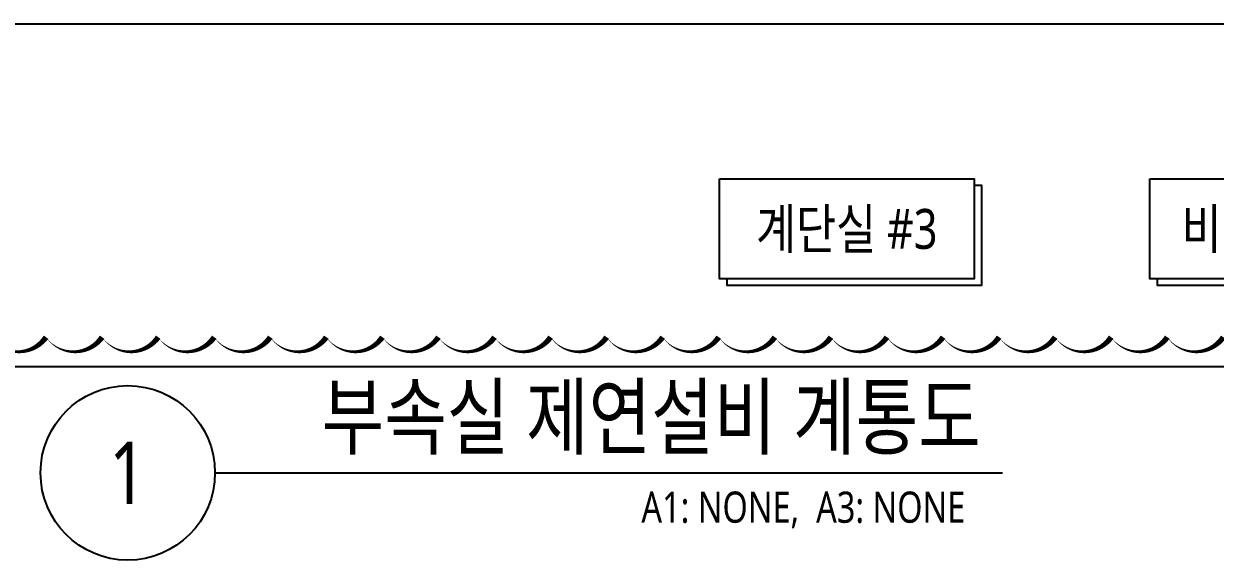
# Model space of a CAD drawing. Header units: millimetres. Extents: x 8533 to 164433, y 5768 to 115327.
# Drawn here: x 68973 to 88098, y 6354 to 14961 of the extents above; entities that cross this region are included whole.
import ezdxf
from ezdxf.enums import TextEntityAlignment as Align

# ---------------------------------------------------------------- set-up
doc = ezdxf.new("R2010")
doc.units = ezdxf.units.MM
doc.header["$LTSCALE"] = 250
for name, color, linetype in [('@공사용도서 3차이후 수정', 211, 'Continuous'), ('A-SYM', 7, 'Continuous'), ('ARC', 8, 'Continuous')]:
    doc.layers.add(name, color=color, linetype=linetype)
doc.styles.get("Standard").update_dxf_attribs({"font": ''})
doc.styles.get('Standard').set_extended_font_data('Malgun Gothic')

msp = doc.modelspace()

# ---------------------------------------------------------------- linework, layer by layer
at = {"color": 2}
for points in [[(80141, 12475), (84227, 12475), (84227, 10866), (80141, 10866)], [(87052, 12475), (92738, 12475), (92738, 10866), (87052, 10866)]]:
    msp.add_lwpolyline(points, close=True, dxfattribs=at)
at = {"color": 2, "elevation": 0}
for points in [[(84227, 12369), (84348, 12369), (84348, 10761), (80262, 10761), (80262, 10866)], [(92738, 12369), (92858, 12369), (92858, 10761), (87173, 10761), (87173, 10866)]]:
    msp.add_lwpolyline(points, dxfattribs=at)
at = {"layer": '@공사용도서 3차이후 수정'}
msp.add_lwpolyline([(68429, 9932, 0, 90, 0.520567), (69329, 9932, 0, 90, 0.520567), (70229, 9932, 0, 90, 0.520567), (71129, 9932, 0, 90, 0.520567), (72029, 9932, 0, 90, 0.520567), (72929, 9932, 0, 90, 0.520567), (73829, 9932, 0, 90, 0.520567), (74729, 9932, 0, 90, 0.520567), (75629, 9932, 0, 90, 0.520567), (76529, 9932, 0, 90, 0.520567), (77429, 9932, 0, 90, 0.520567), (78329, 9932, 0, 90, 0.520567), (79229, 9932, 0, 90, 0.520567), (80129, 9932, 0, 90, 0.520567), (81029, 9932, 0, 90, 0.520567), (81929, 9932, 0, 90, 0.520567), (82829, 9932, 0, 90, 0.520567), (83729, 9932, 0, 90, 0.520567), (84629, 9932, 0, 90, 0.520567), (85529, 9932, 0, 90, 0.520567), (86429, 9932, 0, 90, 0.520567), (87329, 9932, 0, 90, 0.520567), (88229, 9932, 0, 90, 0.520567)], format="xyseb", dxfattribs=at)
at = {"layer": 'A-SYM'}
msp.add_line((72041, 7754), (84686, 7754), dxfattribs=at)
msp.add_circle((70641, 7754), 1400, dxfattribs=at)
at = {"layer": 'ARC'}
for p, q in [((19211, 14961), (124754, 14961)), ((17208, 9464), (130283, 9464))]:
    msp.add_line(p, q, dxfattribs=at)

# ---------------------------------------------------------------- texts
at = {"color": 2, "width": 0.8}
for s, p in [('계단실 #3', (82184, 11670)), ('비상용승강기#3', (89895, 11670))]:
    msp.add_text(s, height=640, dxfattribs=at).set_placement(p, align=Align.MIDDLE_CENTER)
at = {"layer": 'A-SYM', "width": 0.8}
msp.add_text('부속실 제연설비 계통도', height=1000, dxfattribs=at).set_placement((84334, 8654), align=Align.MIDDLE_RIGHT)
msp.add_text('1', height=1000, dxfattribs=at).set_placement((70641, 7754), align=Align.MIDDLE_CENTER)
msp.add_text('A1: NONE,  A3: NONE', height=500, dxfattribs=at).set_placement((84086, 7454), align=Align.TOP_RIGHT)

doc.saveas('drawing.dxf')
